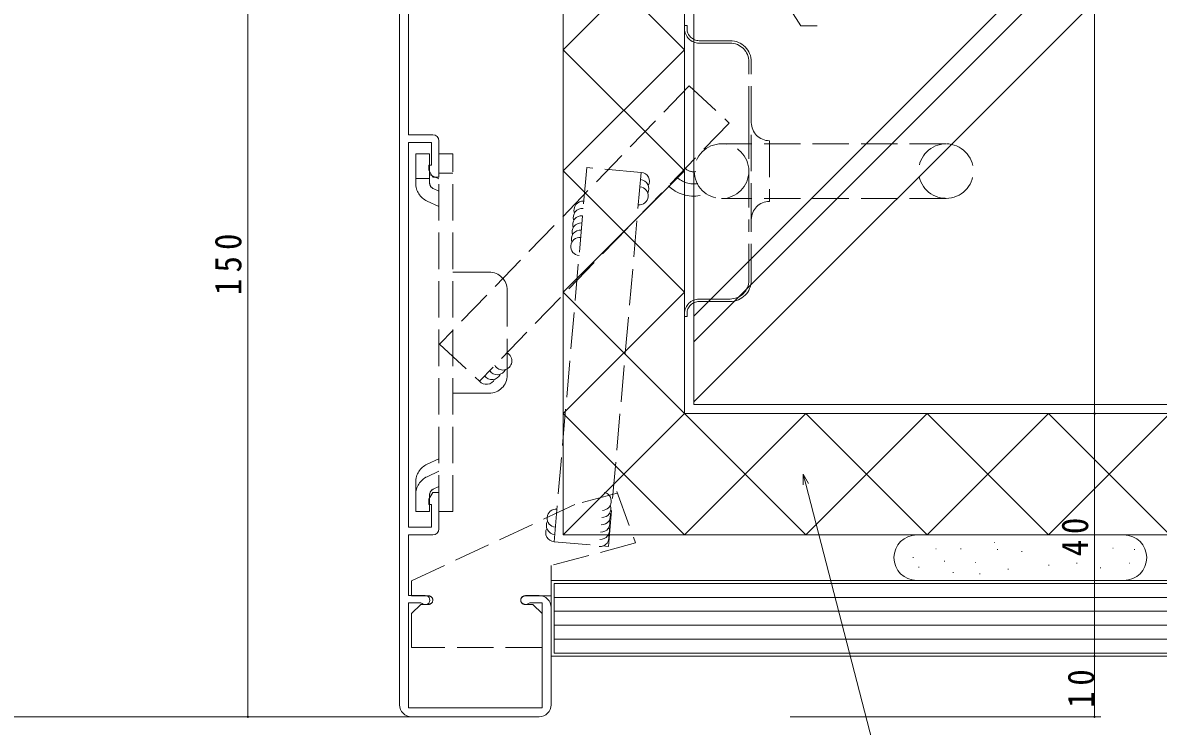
# Model space of a CAD drawing. Units: millimetres, scale not verified. Extents: x -594 to 539, y -420 to 386.
# Drawn here: x 245.9 to 433.1, y -279.6 to -163.5 of the extents above; entities that cross this region are included whole.
import ezdxf

# ---------------------------------------------------------------- set-up
doc = ezdxf.new("R2010")
doc.units = ezdxf.units.MM
doc.header["$LTSCALE"] = 2
doc.linetypes.add('DASHED3', pattern=[4, 3, -1])
for name, color, linetype, lineweight in [('0-3_YKK_11', 7, 'Continuous', 9), ('0-5_YSS_K', 3, 'Continuous', 9), ('0-6_YKK_13', 4, 'Continuous', 9), ('0-7_YKK_D', 6, 'Continuous', 9)]:
    doc.layers.add(name, color=color, linetype=linetype, lineweight=lineweight)
doc.styles.add('ＭＳ ゴシック', font='')
doc.styles.get('ＭＳ ゴシック').set_extended_font_data('MS Gothic')

msp = doc.modelspace()

# ---------------------------------------------------------------- linework, layer by layer
at = {"layer": '0-3_YKK_11'}
for p, q in [((307.999, -275.998), (307.999, -127.998)), ((309.499, -147.648), (309.499, -181.998)), ((309.499, -181.998), (313.499, -181.998)), ((309.499, -183.298), (309.499, -246.698)), ((313.299, -183.298), (309.499, -183.298)), ((313.299, -186.998), (313.299, -183.298)), ((314.499, -182.998), (314.499, -188.998)), ((312.849, -186.998), (313.299, -186.998)), ((312.849, -187.872), (312.849, -186.998)), ((313.499, -188.998), (312.849, -187.872)), ((314.499, -188.998), (313.499, -188.998)), ((312.849, -242.124), (313.499, -240.998)), ((313.499, -240.998), (314.499, -240.998)), ((314.499, -240.998), (314.499, -246.998)), ((312.849, -242.998), (312.849, -242.124)), ((313.299, -242.998), (312.849, -242.998)), ((313.299, -246.698), (313.299, -242.998)), ((309.499, -246.698), (313.299, -246.698)), ((309.499, -247.998), (309.499, -257.998)), ((313.499, -247.998), (309.499, -247.998)), ((309.499, -257.998), (312.249, -257.998)), ((328.749, -257.998), (330.999, -257.998)), ((309.499, -259.198), (309.499, -276.498)), ((311.515, -259.198), (309.499, -259.198)), ((311.724, -259.284), (311.515, -259.198)), ((329.484, -259.198), (329.274, -259.284)), ((331.499, -259.198), (329.484, -259.198)), ((331.499, -276.498), (331.499, -259.198)), ((332.999, -259.998), (332.999, -275.998)), ((309.499, -276.498), (331.499, -276.498)), ((330.999, -277.998), (309.999, -277.998))]:
    msp.add_line(p, q, dxfattribs=at)
for centre, radius, start, end in [((313.499, -182.998), 1, 0, 89.99998), ((313.499, -246.998), 1, 270, 359.99998), ((312.249, -258.748), 0.75, 225.58467, 89.99997), ((328.749, -258.748), 0.75, 90.00002, 314.41531), ((330.999, -259.998), 2, 0, 89.99998), ((309.999, -275.998), 2, 180, 269.99998), ((330.999, -275.998), 2, 270, 359.99998)]:
    msp.add_arc(centre, radius, start, end, dxfattribs=at)
at = {"layer": '0-5_YSS_K'}
for p, q in [((354.999, -77.998), (354.999, -227.984)), ((356.499, -226.484), (356.499, -79.498)), ((356.499, -211.921), (460, -108.421)), ((356.499, -216.164), (460, -112.663)), ((356.499, -226.063), (460, -122.563)), ((354.999, -167.984), (328.707, -141.691)), ((334.999, -167.984), (353.497, -149.485)), ((354.999, -187.984), (334.999, -167.984)), ((334.999, -187.984), (354.999, -167.984)), ((354.999, -207.984), (334.999, -187.984)), ((334.999, -207.984), (354.999, -187.984)), ((354.999, -227.984), (334.999, -207.984)), ((334.999, -227.984), (354.999, -207.984)), ((356.499, -226.494), (460, -226.494)), ((354.999, -247.994), (334.999, -227.994)), ((334.999, -247.994), (354.999, -227.994)), ((374.999, -247.994), (354.999, -227.994)), ((354.999, -247.994), (374.999, -227.994)), ((354.999, -227.994), (460, -227.994)), ((394.999, -247.994), (374.999, -227.994)), ((374.999, -247.994), (394.999, -227.994)), ((414.999, -247.994), (394.999, -227.994)), ((394.999, -247.994), (414.999, -227.994)), ((434.999, -247.994), (414.999, -227.994)), ((414.999, -247.994), (434.999, -227.994)), ((393.136, -247.994), (427.576, -247.994)), ((396.396, -250.298), (396.496, -250.298)), ((400.503, -250.298), (400.603, -250.298)), ((406.014, -249.218), (406.114, -249.218)), ((406.014, -249.218), (406.114, -249.218)), ((406.554, -250.406), (406.654, -250.406)), ((410.552, -250.73), (410.652, -250.73)), ((417.468, -250.082), (417.568, -250.082)), ((425.573, -250.19), (425.673, -250.19)), ((429.139, -250.406), (429.239, -250.406)), ((392.614, -251.702), (392.714, -251.702)), ((397.801, -252.35), (397.901, -252.35)), ((402.88, -252.566), (402.98, -252.566)), ((419.63, -252.673), (419.73, -252.673)), ((428.275, -252.673), (428.375, -252.673)), ((393.587, -253.321), (393.687, -253.321)), ((399.206, -254.185), (399.306, -254.185)), ((403.636, -254.401), (403.736, -254.401)), ((408.283, -253.645), (408.383, -253.645)), ((414.983, -252.997), (415.083, -252.997)), ((423.52, -253.429), (423.62, -253.429)), ((332.999, -255.489), (332.999, -267.989)), ((463, -255.489), (332.999, -255.489)), ((333.499, -255.989), (333.499, -267.489)), ((463, -255.989), (333.499, -255.989)), ((393.136, -255.489), (427.576, -255.489)), ((333.499, -258.289), (463, -258.289)), ((333.499, -260.589), (463, -260.589)), ((333.499, -262.889), (463, -262.889)), ((333.499, -265.189), (463, -265.189)), ((333.499, -267.489), (463, -267.489)), ((332.999, -267.989), (463, -267.989)), ((154.499, -277.998), (309.999, -277.998))]:
    msp.add_line(p, q, dxfattribs=at)
at = {"layer": '0-5_YSS_K', "linetype": 'DASHED3'}
for p, q in [((355.753, -173.947), (314.593, -216.522)), ((355.753, -173.947), (362.344, -180.075)), ((362.344, -180.075), (321.184, -222.65)), ((338.871, -187.421), (333.474, -249.127)), ((347.836, -188.206), (338.871, -187.421)), ((347.836, -188.206), (342.439, -249.912)), ((314.593, -216.522), (321.184, -222.65)), ((333.474, -249.124), (342.44, -249.908))]:
    msp.add_line(p, q, dxfattribs=at)
at = {"layer": '0-5_YSS_K'}
msp.add_lwpolyline([(334.999, -160.615), (334.999, -247.994), (460, -247.994)], dxfattribs=at)
for centre, radius, start, end in [((347.706, -189.7), 1.5, 331.42325, 85.00143), ((347.497, -192.091), 1.5, 265.00143, 85.00143), ((347.601, -190.896), 1.5, 331.42325, 85.00143), ((338.15, -195.658), 1.5, 85.00143, 198.57961), ((338.255, -194.463), 1.5, 85.00143, 198.57961), ((337.941, -198.049), 1.5, 85.00143, 198.57961), ((338.046, -196.854), 1.5, 85.00143, 198.57961), ((337.837, -199.245), 1.5, 85.00143, 198.57961), ((337.732, -200.44), 1.5, 85.00143, 265.00143), ((325.035, -219.307), 1.5, 208.73096, 63.20551), ((324.129, -220.093), 1.5, 212.87096, 334.54642), ((322.317, -221.667), 1.5, 220.96823, 334.54642), ((323.223, -220.88), 1.5, 216.94237, 334.54642), ((341.424, -242.443), 1.5, 271.43225, 78.5706), ((341.347, -243.64), 1.5, 270.38326, 19.88397), ((333.814, -245.239), 1.5, 85.00159, 265.00143), ((341.269, -244.838), 1.5, 269.33607, 19.88397), ((333.605, -247.63), 1.5, 151.42326, 265.00143), ((333.709, -246.434), 1.5, 151.42326, 265.00143), ((341.115, -247.233), 1.5, 266.3058, 19.88397), ((341.192, -246.035), 1.5, 268.29034, 19.88397), ((341.037, -248.43), 1.5, 266.3058, 19.88397), ((393.273, -251.741), 3.75, 90, 270), ((427.439, -251.741), 3.75, 269.99998, 89.99998)]:
    msp.add_arc(centre, radius, start, end, dxfattribs=at)
at = {"layer": '0-5_YSS_K', "linetype": 'DASHED3'}
for radius in [4, 2, 6]:
    msp.add_arc((356.5, -186.121), radius, 225.96823, 280, dxfattribs=at)
at = {"layer": '0-6_YKK_13', "linetype": 'DASHED3'}
for p, q in [((355.399, -163.998), (355.399, -164.498)), ((362.499, -166.498), (357.399, -166.498)), ((362.499, -166.898), (357.399, -166.898)), ((365.599, -179.998), (365.599, -169.998)), ((365.999, -179.998), (365.999, -169.998)), ((365.599, -179.998), (365.599, -195.998)), ((365.999, -195.998), (365.999, -179.998)), ((368.999, -182.998), (368.999, -192.998)), ((310.668, -187.439), (310.668, -185.145)), ((310.668, -185.145), (312.968, -185.145)), ((312.968, -189.976), (312.968, -185.145)), ((314.468, -185.145), (316.768, -185.145)), ((314.468, -244.145), (314.468, -185.145)), ((316.768, -244.145), (316.768, -185.145)), ((398.099, -183.498), (361.099, -183.498)), ((310.668, -189.976), (310.668, -187.439)), ((314.468, -189.261), (312.968, -188.55)), ((314.468, -188.32), (316.768, -188.32)), ((310.668, -189.201), (312.968, -189.201)), ((314.468, -191.313), (313.545, -190.883)), ((398.099, -192.498), (361.099, -192.498)), ((312.573, -192.967), (314.468, -193.851)), ((365.599, -205.998), (365.599, -195.998)), ((365.999, -205.998), (365.999, -195.998)), ((322.768, -204.645), (316.768, -204.645)), ((325.768, -221.645), (325.768, -207.645)), ((357.399, -209.098), (362.499, -209.098)), ((357.399, -209.498), (362.499, -209.498)), ((355.399, -211.498), (355.399, -211.998)), ((322.768, -224.645), (316.768, -224.645)), ((312.573, -236.322), (314.468, -235.438)), ((312.556, -238.389), (314.468, -237.484)), ((310.668, -239.313), (310.668, -241.85)), ((310.668, -241.372), (310.668, -244.145)), ((312.968, -241.372), (312.968, -244.145)), ((314.468, -240.029), (313.54, -240.468)), ((343.912, -241.123), (336.911, -242.999)), ((343.832, -240.827), (346.911, -249.284)), ((309.999, -255.548), (336.911, -242.999)), ((310.668, -244.145), (312.968, -244.145)), ((314.468, -244.145), (316.768, -244.145)), ((346.922, -249.316), (332.999, -253.047)), ((332.999, -258.048), (332.999, -253.047)), ((309.999, -258.048), (309.999, -255.548)), ((312.799, -258.048), (309.999, -258.048)), ((328.699, -258.048), (332.999, -258.048)), ((309.999, -260.948), (311.499, -259.448)), ((311.499, -259.448), (312.799, -259.448)), ((329.999, -259.448), (328.699, -259.448)), ((331.499, -260.948), (329.999, -259.448)), ((309.999, -266.548), (309.999, -260.948)), ((331.499, -266.548), (331.499, -260.948)), ((331.499, -266.548), (309.999, -266.548))]:
    msp.add_line(p, q, dxfattribs=at)
for points in [[(355.399, -163.998), (354.999, -163.998), (354.999, -164.498), (354.999, -211.498)], [(354.999, -211.498), (354.999, -211.998), (355.399, -211.998)]]:
    msp.add_lwpolyline(points, dxfattribs=at)
msp.add_circle((361.099, -187.998), 4.5, dxfattribs=at)
for centre, radius, start, end in [((357.399, -164.498), 2.4, 180, 270), ((357.399, -164.498), 2, 180, 270), ((362.499, -169.998), 3.5, 0, 90), ((362.499, -169.998), 3.1, 0, 90), ((368.999, -179.998), 3, 180, 270), ((398.099, -187.998), 4.5, 90, 270), ((398.099, -187.998), 4.5, 270, 90), ((313.968, -189.976), 3.3, 180, 245), ((313.968, -189.976), 1, 180, 245), ((368.999, -195.998), 3, 90, 180), ((322.768, -207.645), 3, 0, 90), ((362.499, -205.998), 3.5, 270, 0), ((362.499, -205.998), 3.1, 270, 0), ((357.399, -211.498), 2.4, 90, 180), ((357.399, -211.498), 2, 90, 180), ((322.768, -221.645), 3, 270, 0), ((313.968, -239.313), 3.3, 114.99998, 180), ((313.968, -241.372), 3.3, 115.33087, 180), ((313.968, -241.372), 1, 115.33087, 180), ((312.799, -258.748), 0.7, 270, 90), ((328.699, -258.748), 0.7, 90, 270)]:
    msp.add_arc(centre, radius, start, end, dxfattribs=at)
at = {"layer": '0-7_YKK_D'}
for p, q in [((422.599, -77.998), (422.599, -227.994)), ((345.569, -118.618), (374.138, -164.064)), ((282.999, -127.996), (282.999, -277.998)), ((374.138, -164.064), (376.838, -164.064)), ((372.38, -227.994), (423.599, -227.994)), ((372.38, -227.994), (423.599, -227.994)), ((422.599, -227.994), (422.599, -267.989)), ((374.525, -239.754), (374.54, -237.994)), ((374.54, -237.994), (374.966, -239.639)), ((374.54, -237.994), (375.407, -239.525)), ((374.966, -239.639), (389.863, -297.168)), ((372.38, -267.989), (423.599, -267.989)), ((372.38, -267.989), (423.599, -267.989)), ((422.599, -267.989), (422.599, -277.998)), ((308.999, -277.998), (281.999, -277.998)), ((372.38, -277.998), (423.599, -277.998))]:
    msp.add_line(p, q, dxfattribs=at)
for centre, start, end in [((422.599, -227.994), 90, 270), ((422.599, -227.994), 90, 270), ((422.599, -227.994), 270, 90), ((422.599, -227.994), 270, 90), ((422.599, -267.989), 90, 270), ((422.599, -267.989), 90, 270), ((422.599, -267.989), 270, 90), ((422.599, -267.989), 270, 90), ((282.999, -277.998), 90, 270), ((282.999, -277.998), 270, 90), ((422.599, -277.998), 90, 270), ((422.599, -277.998), 270, 90)]:
    msp.add_arc(centre, 0.106, start, end, dxfattribs=at)

# ---------------------------------------------------------------- texts
at = {"layer": '0-7_YKK_D', "color": 7, "char_height": 4.399, "attachment_point": 7, "rotation": 90, "style": 'ＭＳ ゴシック'}
for s, insert in [('\\T1.38;\\W0.9;150', (281.999, -208.437)), ('\\T1.36;\\W0.9;40', (421.599, -251.511)), ('\\T1.36;\\W0.9;10', (422.599, -276.513))]:
    msp.add_mtext(s, dxfattribs=dict(at, insert=insert))

doc.saveas('drawing.dxf')
